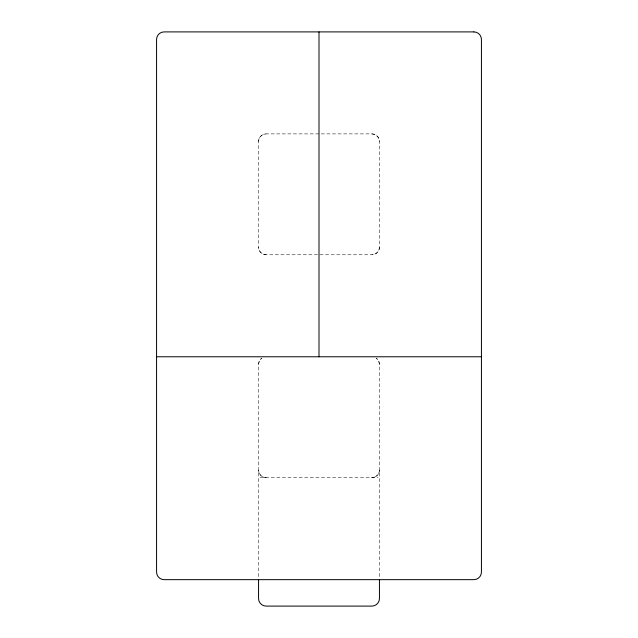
<?xml version="1.0" encoding="UTF-8"?>
<svg xmlns="http://www.w3.org/2000/svg" width="638" height="638" viewBox="0 0 638 638"><rect width="100%" height="100%" fill="white"/><g stroke="black" fill="none" stroke-linecap="round" stroke-linejoin="round"><path stroke-width="0.48" stroke-dasharray="3.19 2.39" d="M258.557 141.453C258.478 137.409 262.074 133.821 266.11 133.892L371.89 133.892C375.926 133.821 379.522 137.409 379.443 141.453L379.443 247.225C379.522 251.26 375.926 254.857 371.89 254.777L266.11 254.777C262.074 254.857 258.478 251.26 258.557 247.225L258.557 141.453A7.552 7.552 0 0 1 266.11 133.892M258.557 364.33L259.379 360.901L261.676 358.221A7.552 7.552 0 0 0 258.557 364.33L258.557 578.666M260.001 477.671L377.999 477.671M379.443 364.33L378.621 360.901L376.324 358.221A7.552 7.552 0 0 1 379.443 364.33L379.443 578.666M266.11 254.777A7.552 7.552 0 0 1 258.557 247.225M371.89 133.892A7.552 7.552 0 0 1 379.443 141.453M379.443 247.225A7.552 7.552 0 0 1 371.89 254.777M379.443 470.102C379.522 474.146 375.926 477.734 371.89 477.663A7.552 7.552 0 0 0 379.443 470.102M266.11 477.663C262.074 477.734 258.478 474.146 258.557 470.102A7.552 7.552 0 0 0 266.11 477.663"/><path stroke-width="0.96" d="M156.565 356.778L481.435 356.778M379.443 579.607L379.443 598.548C379.522 602.583 375.926 606.18 371.89 606.1L266.11 606.1C262.074 606.18 258.478 602.583 258.557 598.548L258.557 579.607M319 31.9L319 356.778M473.882 31.9L164.118 31.9A7.552 7.552 0 0 0 156.565 39.452L156.565 572.103A7.552 7.552 0 0 0 164.118 579.655L473.882 579.655A7.552 7.552 0 0 0 481.435 572.103L481.435 39.452A7.552 7.552 0 0 0 473.882 31.9"/></g></svg>
